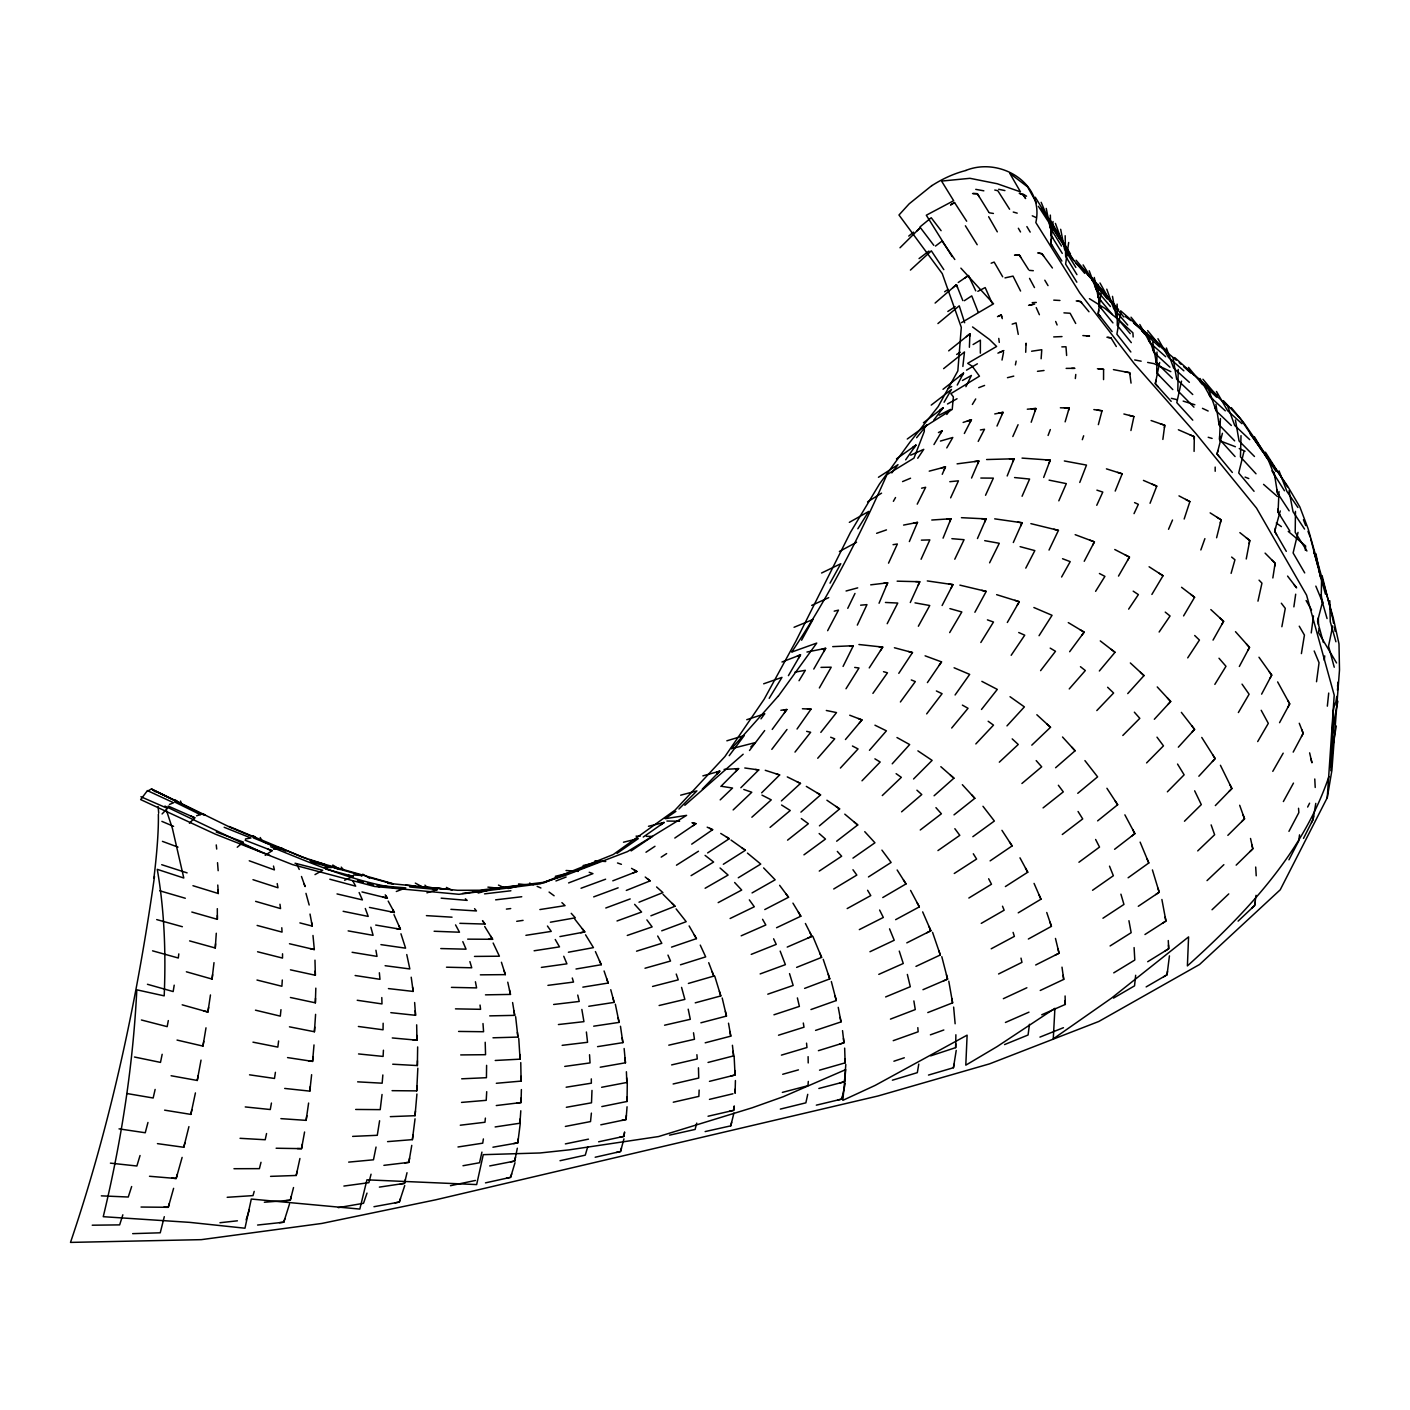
<?xml version="1.0" encoding="UTF-8"?>
<svg xmlns="http://www.w3.org/2000/svg" width="1410" height="1410" viewBox="0 0 1410 1410"><rect width="100%" height="100%" fill="white"/><g stroke="black" fill="none" stroke-linecap="round" stroke-linejoin="round"><path stroke-width="1.5" d="M1321.205 594.65L1322.157 601.453M980.355 353.187L980.391 340.145L973.094 344.551M1103.554 379.607L1103.589 369.367L1098.813 368.891M282.546 953.794L282.511 958.077L257.572 951.768M1156.993 352.059L1156.746 372.998L1172.82 389.618M1194.27 439.144L1194.305 436.695L1190.022 434.826M1295.455 511.354L1295.208 532.346L1306.929 551.028M486.609 1065.343L486.432 1077.698L461.687 1078.809M601.823 1106.568L627.027 1101.474L627.291 1082.862M1194.094 451.394L1194.305 436.695L1178.39 429.768M392.72 1064.215L417.36 1065.572L417.66 1046.943M383.15 1023.237L383.044 1029.793L358.387 1026.48M417.36 1065.572L417.448 1060.761M627.027 1101.474L627.097 1097.015M930.67 1055.861L955.663 1047.63L955.874 1034.764M1178.214 369.455L1177.826 390.781L1193.953 407.173M955.663 1047.63L955.733 1043.735M1321.628 577.448L1321.205 598.051L1327.057 618.567M1156.834 369.508L1156.746 372.998L1159.425 375.747M521.383 1089.578L521.048 1102.549L516.941 1103.043M735.421 1080.553L735.103 1093.261L735.227 1089.049M1241.012 435.655L1240.465 456.858L1256.01 473.795M521.171 1097.896L521.048 1102.549L496.285 1105.546M290.407 997.487L315.364 1002.827L315.822 988.146M315.364 1002.827L315.505 998.298M1278.183 508.746L1278.077 512.183L1280.033 515.32M969.851 336.038L969.921 333.8L948.683 350.861M591.988 1090.406L591.495 1102.814L566.344 1107.291M969.393 347.265L969.921 333.8L966.432 336.673M1026.004 344.692L1026.075 343.194L1025.705 352.271M1235.072 456.558L1219.544 439.391L1219.685 435.937M1219.544 439.391L1220.408 418.558M699.149 1090.053L698.866 1096.381L673.275 1102.215M1278.993 491.455L1278.077 512.183L1289.886 531.129M392.068 1090.67L416.708 1090.882L417.836 1068.216M416.708 1090.882L416.955 1086.105M383.432 1050.221L383.097 1056.425L358.545 1053.94M1330.846 770.812L1333.102 711.874L1334.565 703.326M486.714 1091.675L486.221 1100.329L461.528 1102.409M282.3 980.003L281.894 986.26L256.99 980.038M289.455 1026.832L314.412 1031.75L315.593 1014.354M154.501 876.491C137.017 1000.483 110.738 1123.717 70.5 1242.404L201.278 1239.654L321.868 1223.439L435.567 1199.84L877.989 1095.993L989.591 1063.845L1098.795 1021.474L1199.558 964.493L1280.227 889.798L1327.251 797.707L1334.212 695.148L1306.577 595.143L1256.521 508.093L1195.874 433.54L1134.204 363.551L1079.743 292.857L1035.839 222.551C1044.598 183.247 1000.183 156.704 965.956 170.381M189.592 940.893L215.272 947.996L216.294 933.244M215.272 947.996L215.554 943.801M314.412 1031.75L314.747 1027.062M495.139 1126.942L519.938 1123.224L520.801 1110.763M1332.203 742.065L1334.283 717.637M1041.126 358.757L1041.779 349.715L1031.591 351.231M519.938 1123.224L520.255 1118.747M1333.402 724.44L1337.861 701.175M1336.01 705.194L1336.627 696.875M845.806 1064.48L844.502 1081.752L840.237 1082.88M1331.252 766.987L1332.873 746.084L1336.292 725.991M1305.308 550.2L1305.642 545.987L1288.264 531.429M627.062 1106.78L626.04 1119.54L621.863 1120.421M844.801 1077.839L844.502 1081.752L818.858 1088.485M382.85 1074.966L382.163 1083.197L357.646 1081.84M626.392 1115.328L626.04 1119.54L600.801 1124.81M808.318 1081.417L807.948 1085.7L782.356 1092.397M1332.52 733.129L1333.208 724.969M314.007 1044.933L312.579 1061.395L287.552 1057.588M390.323 1116.649L415.033 1115.698L416.919 1094.001M313.002 1056.601L312.579 1061.395L308.42 1060.761M415.033 1115.698L415.457 1111.027M1336.292 702.585L1336.874 696.399M1337.456 690.213L1338.249 681.947L1337.508 686.229M485.392 1118.095L484.97 1122.254L460.277 1125.215M591.389 1113.107L590.526 1121.567L565.375 1126.431M1327.339 706.163L1328.714 693.068M280.978 1009.666L280.308 1016.134L255.474 1010.177M1135.667 975.279L1134.539 985.854L1113.53 998.104M1324.272 660.268L1324.73 655.897M1053.023 221.564L1050.679 243.243L1061.889 261.062M284.697 1088.432L309.812 1091.129L311.628 1074.684M1075.336 378.55L1075.777 374.461M962.871 366.441L964.475 351.954L943.625 368.644M309.812 1091.129L310.341 1086.352M186.367 971.79L212.082 979.086L214.003 962.642M212.082 979.086L212.593 974.645M1167.498 971.261L1167.075 974.751L1146.154 986.912M382.039 1094.477L380.207 1109.635L355.673 1109.458M1051.12 239.63L1050.679 243.243L1052.547 246.186M1169.436 955.857L1167.075 974.751L1163.602 976.778M178.806 953.9L178.294 958.007L152.562 950.833M520.237 1123.717L517.805 1142.858L513.681 1143.581M734.222 1106.039L733.676 1110.34L729.428 1111.327M1255.041 902.136L1254.618 905.555L1238.103 921.135M387.574 1141.624L412.39 1139.632L415.051 1118.8M278.616 1040.968L277.823 1047.101L252.972 1042.166M412.39 1139.632L412.971 1135.156M734.187 1106.427L733.676 1110.34L708.049 1116.244M1029.459 1024.294L1028.084 1034.993L1004.555 1044.581M518.351 1138.645L517.805 1142.858L492.936 1147.211M1164.431 427.618L1164.731 425.274L1160.218 423.687M1311.247 632.931L1313.468 615.923M1162.862 439.426L1164.731 425.274L1151.106 420.532M1316.517 681.717L1319.055 662.753L1314.19 650.979M1101.21 291.993L1098.214 313.831L1112.12 331.597M1299.544 834.843L1298.716 840.924L1288.934 859.818M1256.028 895.332L1254.618 905.555L1251.868 908.128M1068.692 242.467L1065.625 264.093L1076.852 282.194M280.89 1118.641L306.111 1120.368L308.614 1103.043M1293.869 606.864L1295.684 594.192M306.111 1120.368L306.798 1115.698M210.46 994.949L207.922 1012.045L182.19 1004.819M208.609 1007.427L207.922 1012.045L203.657 1010.847M1319.108 628.366L1318.473 632.561L1336.557 662.964M275.408 1072.323L274.492 1078.456L249.535 1074.825M1313.627 816.038L1313.115 819.369L1303.492 838.404M483.383 1138.928L482.731 1143.175L457.986 1146.982M1098.76 310.2L1098.214 313.831L1100.523 316.774M1272.842 577.959L1275.133 563.26L1265.087 553.125M1274.64 566.397L1275.133 563.26L1272.014 560.158M379.607 1120.738L377.281 1135.297L352.641 1136.389M928.485 1075.072L953.442 1067.722L956.227 1050.397M174.206 985.167L173.166 991.565L147.451 984.286M1301.395 653.605L1304.426 635.082L1299.245 626.199M624.595 1132.071L623.872 1136.372L619.677 1137.271M177.043 1040.069L202.952 1046.097L206.001 1027.819M953.442 1067.722L954.041 1064.162M1315.794 803.383L1313.115 819.369L1311.512 822.524M202.952 1046.097L203.745 1041.391M624.542 1132.459L623.872 1136.372L598.615 1141.8M918.774 1064.092L917.328 1072.64L892.389 1080.201M1120.633 312.333L1116.896 334.205L1130.855 351.989M1327.251 797.707L1331.868 770.583L1339.5 669.944L1338.989 643.876L1333.155 617.51L1308.11 528.697L1299.844 506.93L1287.577 486.08L1243.602 422.506L1231.318 407.649M411.773 1145.361L408.847 1162.351L404.705 1162.862M409.587 1158.139L408.847 1162.351L383.89 1165.347M271.443 1103.043L270.279 1109.529L245.252 1106.938M304.578 1132.001L301.546 1148.639L297.334 1148.568M171.103 1075.742L197.259 1080.465L201.031 1060.109M302.375 1144.144L301.546 1148.639L276.131 1148.234M197.259 1080.465L198.14 1075.742M1281.866 626.727L1285.285 608.38L1281.337 603.233M168.319 1020.576L167.173 1026.639L141.405 1019.994M1246.246 558.977L1249.754 540.488L1239.866 532.627M1249.172 543.555L1249.754 540.488L1246.176 537.686M1002.016 360.061L1003.515 352.482M376.047 1147.053L373.474 1159.795L348.675 1162.122M1015.394 364.908L1016.152 361.119M517.329 1148.216L514.685 1161.064L510.543 1161.875M1159.655 362.476L1155.301 383.696L1171.181 401.356M162.168 1054.292L160.493 1062.4L134.496 1057.024M1332.75 625.934L1328.537 646.115L1334.248 667.23M515.514 1157.169L514.685 1161.064L489.728 1165.929M845.242 1083.321L841.911 1099.042L837.663 1100.064M164.618 1110.163L190.844 1114.393L195.426 1092.909M190.844 1114.393L191.831 1109.758M1130.926 430.526L1133.922 416.584L1129.269 415.368M266.56 1133.534L265.203 1139.756L240.052 1138.311M270.561 1176.363L296.223 1175.464L299.925 1158.491M1156.059 380.154L1155.301 383.696L1157.945 386.622M296.223 1175.464L297.157 1171.252M807.736 1094.336L805.868 1102.832L780.312 1109.106M842.687 1095.482L841.911 1099.042L816.32 1105.158M1181.527 381.141L1176.804 402.625L1192.772 420.162M1257.967 601.154L1261.95 583.141L1259.06 580.162M481.938 1152.111L479.541 1162.739L462.991 1165.735M155.135 1089.437L153.161 1098.002L127.006 1093.543M407.014 1172.715L404.494 1183.36L400.317 1183.995M1318.332 617.88L1318.509 624.718M405.41 1179.5L404.494 1183.36L379.378 1187.114M1298.028 532.381L1293.111 552.967L1304.708 572.901M1243.867 451.923L1238.72 472.967L1254.054 491.297M705.141 1131.578L730.768 1125.85L733.923 1113.036M157.444 1143.633L183.776 1147.282L188.922 1126.625M164.3 1216.689L160.246 1232.798L132.681 1233.644M183.776 1147.282L184.886 1142.823M1216.601 537.756L1221.095 519.849L1210.15 512.87M730.768 1125.85L731.649 1122.342M1220.337 522.828L1221.095 519.849L1217.147 517.364M261.009 1162.298L259.405 1168.643L233.972 1168.714M293.527 1187.537L290.284 1200.245L285.966 1200.58M371.059 1174.195L368.874 1182.673L343.899 1186.057M696.734 1123.118L695.112 1129.428L669.538 1135.156M1322.686 601.295L1317.557 621.175L1323.408 642.502M291.271 1196.385L290.284 1200.245L264.34 1202.236M1222.417 433.311L1217.042 454.002L1232.34 472.473M1217.94 450.565L1217.042 454.002L1219.58 457.069M147.962 1122.466L145.248 1132.759L119.022 1128.864M1275.539 527.869L1274.658 531.235L1276.579 534.584M1098.355 424.639L1102.021 410.768L1093.86 409.587M623.96 1138.857L620.523 1151.512L616.311 1152.464M1280.262 510.931L1274.658 531.235L1286.308 551.363M621.475 1148.04L620.523 1151.512L595.179 1157.24M182.119 1157.398L176.179 1178.496L171.756 1178.126M173.606 1188.33L168.266 1207.295L163.754 1207.26M1231.106 573.376L1234.948 559.77L1231.635 557.073M169.359 1203.47L168.266 1207.295L141.035 1207.048M177.36 1174.301L176.179 1178.496L149.495 1176.275M254.205 1191.38L253.007 1195.61L227.186 1197.302M587.706 1146.823L585.273 1155.16L560.017 1160.712M1065.132 421.854L1069.203 408.019L1060.39 407.79M1068.533 410.328L1069.203 408.019L1064.462 407.895M140.048 1155.513L136.876 1165.999L110.421 1163.144M515.002 1162.721L510.614 1177.332L506.437 1178.249M511.671 1173.895L510.614 1177.332L485.481 1182.867M122.846 1214.803L119.656 1224.885L92.232 1225.202M289.526 1203.946L283.762 1222.223L279.427 1222.681M246.115 1219.861L249.341 1209.78M284.82 1218.857L283.762 1222.223L257.589 1225.043M131.659 1186.533L128.257 1197.019L101.326 1195.856M404.74 1185.546L399.33 1202.06L395.135 1202.836M1184.171 519.021L1189.881 501.625L1178.989 495.879M400.475 1198.659L399.33 1202.06L373.967 1206.713M1328.925 776.522C1303.034 853.068 1246.317 912.869 1187.396 965.92L1188.577 936.91L1111.38 998.227L1053.27 1038.853L1054.909 1008.344L997.117 1046.59L965.797 1065.167L967.119 1035.152L875.116 1085.418L842.827 1100.346L845.718 1069.608L783.29 1096.698L752.182 1107.784L658.558 1136.548L569.217 1149.855L539.995 1152.975L483.26 1154.667L476.65 1184.576L366.935 1179.835L359.832 1209.075L251.297 1199.046L244.97 1228.216L189.839 1222.382L103.247 1216.689C121.154 1142.259 133.051 1066.33 136.805 989.82L164.194 995.865C165.957 953.583 164.547 911.089 157.268 869.336L183.793 878.025L172.408 828.446L166.309 810.027M367.005 1193.107L363.516 1203.294L338.312 1207.647M1031.186 422.242L1035.945 408.495L1031.292 408.865M1082.316 439.691L1083.656 435.778M1035.152 410.768L1035.945 408.495L1027.308 409.2M1200.844 549.953L1204.898 538.638M1048.088 435.461L1050.327 429.556M1049.146 462.991L1050.221 460.118L1045.55 459.766M1043.682 477.444L1050.221 460.118L1022.038 458.109M1079.778 482.449L1086.493 465.088L1064.356 460.964M1150.049 503.282L1156.764 486.15L1143.439 480.405M1007.181 475.981L1014.072 458.779L1009.507 458.885M1012.926 461.634L1014.072 458.779L986.595 459.537M1115.204 491.068L1122.184 473.83L1106.427 468.86M943.061 538.162L950.957 518.739L946.709 519.003M949.653 521.964L950.957 518.739L931.781 520.026M879.047 603.251L887.683 582.823L883.806 583.264M886.238 586.207L887.683 582.823L870.71 584.833M909.344 541.563L917.522 522.387L913.539 523.128M1168.537 529.296L1172.521 520.026M971.561 478.043L978.875 461L974.521 461.546M977.659 463.82L978.875 461L957.09 463.855M942.233 474.306L945.458 466.886L941.404 467.909M996.993 426.067L1003.004 412.337L998.544 413.183M1022.074 496.267L1029.6 479.048L1014.565 477.549M1058.822 500.832L1066.33 483.63L1049.093 480.14M944.242 469.636L945.458 466.886L929.225 471.151M1001.999 414.611L1003.004 412.337L994.755 413.941M977.465 538.532L986.066 518.898L981.642 518.668M984.638 522.158L986.066 518.898L961.444 517.682M1012.821 436.536L1018.073 424.71M1013.314 542.515L1022.109 522.775L1017.562 522.105M1020.664 526.036L1022.109 522.775L994.702 518.845M921.082 559.259L929.842 539.889L921.382 540.153M910.296 602.511L919.778 581.731L915.672 581.607M1096.768 505.291L1102.796 492.072L1096.909 490.151M918.21 585.168L919.778 581.731L897.148 581.167M985.537 495.28L993.363 478.131L980.831 478.043M950.64 497.836L958.465 480.828L949.811 481.691M888.529 563.154L897.377 543.996L893.059 544.683M1134.028 513.628L1138.346 504.339L1134.574 502.612M857.315 625.106L866.974 604.626L860.629 605.19M954.782 559.206L964.07 539.695L951.873 538.673M1049.022 550.076L1058.434 530.389L1053.869 529.261M847.762 608.327L854.989 593.451M965.92 386.675L971.384 375.465L962.448 380.488M843.074 666.419L853.332 645.727L849.56 645.886M989.609 562.819L999.285 543.291L984.709 540.664M917.223 504.163L925.647 487.296L921.594 488.195M1307.652 807.049L1309.59 803.207M887.19 623.696L897.765 603.057L885.427 602.458M964.352 433.469L971.419 419.722L967.278 421.044M942.109 605.507L952.913 584.639L948.666 584.004M1025.775 568.124L1034.834 550.605L1020.117 546.657M970.239 421.995L971.419 419.722L963.136 422.436M978.205 441.4L984.497 429.274L980.408 429.944M951.115 588.093L952.913 584.639L927.304 580.92M1092.715 545.088L1094.407 541.863L1075.178 534.672M957.249 385.036L963.523 373.139L960.122 375.818M1084.219 561.286L1094.407 541.863L1089.948 540.189M827.652 630.675L838.474 610.142L834.209 611.147M962.484 375.113L963.523 373.139L943.008 389.319M1288.952 831.354L1298.857 812.583L1298.539 808.283M1261.615 694.143L1271.714 675.09L1258.971 657.236M1270.022 678.245L1271.714 675.09L1269.141 671.53M1293.181 752.112L1303.21 733.306L1299.262 723.26M1247.815 650.556L1249.507 647.401L1235.495 631.68M1239.337 666.472L1249.507 647.401L1246.475 644.017M1301.536 736.425L1303.21 733.306L1301.73 729.64M1279.557 722.678L1289.709 703.89L1277.636 681.911M974.892 612.275L986.207 591.407L981.836 590.367M1288.017 707.009L1289.709 703.89L1287.683 700.259M801.603 640.193L812.936 619.519L794.059 627.274M1283.364 801.55L1293.481 783.096M918.351 626.234L929.754 605.524L915.002 602.863M830.014 583.141L840.783 563.736L821.589 573.006M1061.607 577.007L1070.208 561.638L1062.541 558.73M1213.041 640.105L1223.598 621.316L1210.837 609.578M1221.853 624.436L1223.598 621.316L1220.143 618.162M893.376 501.325L895.526 497.536M819.351 687.957L831.213 667.194L821.008 667.371M1272.789 771.358L1283.188 753.169M823.669 651.773L825.643 648.336L822.189 649.005M813.782 669.063L825.643 648.336L806.943 652.037M1017.297 605.172L1019.289 601.717L1014.847 600.325M1007.322 622.48L1019.289 601.717L996.623 594.667M1127.63 560.246L1129.463 557.091L1114.764 549.512M944.083 402.238L951.468 389.477L931.217 405.111M946.78 447.904L952.79 437.488L940.435 441.066M1118.5 576.091L1129.463 557.091L1125.18 554.905M788.419 675.637L800.51 654.857L797.425 656.02M1257.702 741.572L1268.313 723.365L1261.192 710.288M798.501 658.294L800.51 654.857L781.986 661.995M1238.368 712.543L1249.101 694.231L1242.034 684.132M949.688 632.596L961.832 611.975L949.917 608.609M933.966 444.555L942.162 430.72L938.426 432.553M1183.589 615.906L1194.587 597.294L1181.562 587.3M1151.882 594.438L1163.021 575.738L1149.097 566.767M940.787 432.993L942.162 430.72M799.029 680.713L805.339 670.314L795.011 672.112M769.19 698.32L781.968 677.382L763.674 683.797M972.354 404.458L975.72 398.942M1214.838 684.396L1225.977 666.296L1218.998 658.241M980.831 642.502L993.486 622.022L987.423 619.871M1095.605 591.336L1104.911 576.373L1099.412 573.5M846 688.75L859.007 667.987L854.707 667.423M857.844 528.785L868.719 511.442L849.331 522.352M1039.047 635.698L1052.054 615.306L1033.882 607.516M880.492 650.556L882.73 647.102L878.783 646.661M869.23 667.917L882.73 647.102L858.937 644.511M898.787 673.346L912.481 652.566L908.481 651.49M1187.714 657.871L1199.434 640.052L1194.693 635.505M1128.652 609.138L1138.381 594.615L1133.199 591.16M1011.164 655.298L1024.735 635.187L1018.725 632.508M917.751 458.268L923.761 449.349L910.701 455.166M927.41 682.599L941.528 661.889L925.101 655.826M939.183 665.326L941.528 661.889M1159.126 632.015L1170.053 615.994L1165.242 612.116M905.661 459.836L915.936 445.137L912.658 447.375M797.038 729.023L811.05 709.107L802.413 708.754M872.913 693.385L887.472 672.817L883.506 671.689M955.081 694.989L969.675 674.385L954.094 667.776M914.209 447.552L915.936 445.137L896.46 458.885M760.995 718.853L764.625 713.865L746.754 719.699M946.797 414.452L950.499 409.394L939.13 415.192M900.391 701.986L915.319 681.576L911.301 679.955M784.418 712.826L786.833 709.53L780.876 710.27M772.204 729.411L786.833 709.53L783.537 709.953M778.179 696.346L816.725 643.083L791.697 652.072C829.133 596.254 859.712 536.064 886.925 474.694L913.962 458.127L924.29 431.442L924.343 427.001L952.226 409.411L953.371 396.862L950.869 393.637L979.457 376.17L972.283 366.265L967.683 363.339L996.606 346.472L989.485 339.475L972.547 326.944M1069.644 651.72L1084.149 632.138L1068.286 622.603M1081.734 635.399L1084.149 632.138L1080.042 629.688M891.825 472.914L898.011 464.648L878.448 477.285M729.199 755.672L744.268 735.562L726.855 740.814M933.772 420.127L943.255 407.649L939.941 410.134M749.503 750.49L764.678 730.556M771.816 749.362L786.991 729.481M926.67 713.883L942.074 693.685L936.381 690.971M1040.598 670.649L1055.491 651.297L1050.203 648.124M941.668 409.711L943.255 407.649L923.427 422.771M981.501 709.459L997.293 689.402L981.871 681.365M794.993 752.094L810.662 732.266L806.643 731.367M820.814 732.389L836.518 712.579L826.313 710.481M916.623 437.699L927.093 424.762L907.264 439.039M951.697 728.018L968.035 708.296L962.378 705.123M1099.342 670.984L1115.01 652.301L1100.276 640.915M845.454 739.527L861.968 719.928L849.736 715.222M859.219 723.189L861.968 719.928L858.249 718.501M869.459 750.296L886.414 730.838L874.958 725.198M817.729 758.263L834.72 738.822L830.666 737.236M1069.238 688.926L1085.33 670.543L1080.448 666.701M892.213 763.815L909.661 744.568L896.971 737.536M1127.736 693.597L1144.021 675.584L1130.344 662.964M1178.337 747.177L1194.57 729.375L1181.368 712.367M1191.873 732.336L1194.57 729.375L1191.714 725.709M1006.969 725.886L1024.383 706.886L1010.036 696.716M840.395 768.045L858.055 748.939L852.433 746.013M1167.973 704.454L1170.688 701.493L1157.24 686.934M1154.332 719.259L1170.688 701.493L1167.462 698.02M1212.424 761.506L1215.138 758.58L1201.761 737.448M1198.852 776.223L1215.138 758.58L1212.706 754.791M975.826 743.934L993.504 725.128L988.163 721.268M1096.821 710.57L1113.6 693.015L1107.626 687.269M862.003 780.805L880.192 762.017L874.905 758.844M162.079 813.958L167.473 808.388L140.912 796.756M716.897 774.143L719.787 771.164L702.885 775.87M193.875 818.681L194.774 817.765L168.231 806.079M702.286 789.124L719.787 771.164L717.003 771.957M1229.132 791.38L1231.882 788.56L1220.426 765.277M1215.332 805.586L1231.882 788.56L1229.961 784.7M189.416 823.246L194.774 817.765L190.368 815.826M1167.374 791.821L1184.136 774.83L1177.544 764.061M678.95 809.023L696.91 790.887L680.66 795.187M1122.818 735.474L1139.809 718.342L1134.363 712.191M1146.594 762.916L1163.461 745.855L1156.993 737.166M735.65 771.587L738.593 768.626L724.105 769.402M720.827 786.463L738.593 768.626L735.509 768.803M913.557 778.99L932.116 760.395L917.892 750.86M916.958 230.923L920.325 227.574L933.825 245.34M740.867 787.732L758.739 769.93L744.797 767.992M900.003 247.772L920.325 227.574M761.664 792.808L779.642 774.954L765.26 770.301M1241.752 821.554L1244.519 818.822L1239.672 805.269M1227.846 835.354L1244.519 818.822L1243.109 814.962M1184.47 821.237L1201.302 804.616L1194.658 790.816M1236.165 865.141L1252.82 848.82L1250.529 838.474M1250.053 851.534L1252.82 848.82L1251.957 845.048M720.193 799.875L732.53 788.049L721.761 786.339M1197.724 850.9L1214.627 834.738L1211.137 824.903M743.158 754.227L684.819 805.286M750.79 746.947L755.372 742.594L731.667 748.622M882.29 795.557L901.342 777.351L896.125 773.667M1031.803 745.15L1050.52 727.278L1046.995 724.053M733.147 809.939L751.794 792.244L743.793 789.477M1207.031 880.615L1223.862 864.683M1212.036 909.75L1228.762 893.905M999.32 762.175L1018.249 744.48L1012.204 738.893M910.419 270.086L931.34 250.839L943.819 269.627M781.404 800.915L800.492 783.431L787.291 776.91M751.865 817.218L771.27 799.875L761.999 795.134M934.09 795.769L953.918 778.179L950.393 775.077M952.913 287.728L956.403 284.661L957.478 287.305M800.915 812.142L820.567 794.923L806.326 786.392M1055.596 767.745L1075.09 750.772L1062.523 737.007M935.112 303.062L956.403 284.661L962.836 300.612M901.589 811.825L921.77 794.553L916.923 790.199M1021.915 783.502L1041.69 766.811L1036.191 760.607M237.25 847.234L243.366 842.087L216.241 832.023M770.054 827.388L790.252 810.503L781.581 805.022M819.422 825.837L839.62 808.917L826.912 800.228M937.932 323.56L959.241 305.829L964.652 322.731M1077.751 793.319L1097.597 776.857L1084.924 760.607M908.763 236.069L913.574 232.139M919.99 226.904L931.217 217.739L941.105 230.676M1097.632 820.867L1117.672 804.74L1106.92 788.278M954.006 814.874L974.839 798.324L971.613 794.799M1043.083 807.895L1063.299 791.874L1058.364 785.264M787.573 840.149L808.353 823.722L801.303 818.558M836.659 841.206L857.721 824.956L854.231 822.048M1131.507 836.236L1134.874 833.645L1124.88 814.839M1114.587 849.296L1134.874 833.645L1132.706 829.591M920.254 829.996L941.386 813.782L935.94 807.648M1062.294 834.491L1082.704 818.91L1078.051 811.49M919.056 258.594L928.908 251.086M935.5 246.063L942.074 241.057L954.817 259.511M1078.932 862.25L1099.518 847.075L1095.623 839.461M803.947 854.848L825.485 839.056L819.157 833.522M972.847 836.694L994.367 821.025L982.981 806.291M931.869 185.538L909.168 203.833L898.981 215.007L942.268 273.628L961.303 327.349L957.831 370.936L938.161 406.609L909.908 442.246L879.487 483.983L850.424 532.451L795.734 641.462L764.202 699.166L724.899 756.588L675.055 810.098L613.35 854.478L540.33 883.823L458.955 894.31L374.531 886.467L292.487 864.594L215.06 834.033L140.647 799.576L146.71 791.592L151.54 788.93L231.663 828.04M1128.123 877.778L1148.797 862.973L1140.126 842.122M660.638 824.903L664.092 822.471L648.477 826.295M643.242 837.047L664.092 822.471L661.519 823.123M852.962 858.126L874.94 842.775L864.753 831.671M270.896 851.481L272.024 850.688L245.146 840.237M937.95 850.582L959.787 835.337L954.852 828.692M1092.556 890.274L1113.354 875.733L1109.511 866.163M616.998 853.385L638.272 838.633L623.484 842.211M691.711 844.149L712.649 829.679L707.186 827.176M964.493 278.263L968.423 275.549L969.639 278.087M265.221 855.376L272.024 850.688L267.565 848.961M944.647 291.764L948.049 289.438M958.236 282.493L968.423 275.549L975.738 290.83M675.884 811.385L665.185 818.699L686.6 815.368L627.432 851.622L564.352 875.769L543.485 882.343L479.4 890.239L457.563 890.292L387.856 883.312M692.433 826.084L695.941 823.687L691.975 822.735M674.808 838.051L695.941 823.687L692.997 822.982M990.12 860.875L1012.116 845.912L1009.507 841.893M631.134 850.917L652.513 836.43L646.344 836.324M1155.724 894.574L1159.196 892.248L1152.411 869.917M1138.293 906.278L1159.196 892.248L1157.962 888.212M819.263 871.08L841.647 856.222L837.328 851.428M645.991 852.239L654.98 846.282M707.626 852.927L729.252 838.703L720.739 833.433M1102.955 918.227L1123.946 904.427L1120.915 894.169M947.82 311.469L955.187 306.675M964.387 300.683L971.737 295.888L978.064 311.91M661.202 857.121L666.648 853.596M954.27 873.477L976.601 859.042L973.305 853.773M1005.383 886.555L1027.749 872.226L1025.493 868.049M1162.439 923.286L1165.929 921.047L1161.893 899.492M1144.955 934.513L1165.929 921.047L1165.171 917.099M868.454 876.949L891.12 862.462L881.92 850.124M676.465 865.194L698.479 851.217M723.33 864.277L745.397 850.3L731.032 840.078M1110.093 945.951L1131.155 932.697L1128.934 920.712M867.591 501.872L881.567 493.147M1147.687 961.726L1168.696 948.754L1168.273 940.54M1165.206 950.904L1168.696 948.754L1168.485 945M738.276 877.778L760.748 864.083L747.441 853.103M968.846 898.029L991.477 884.229L988.657 878.765M1113.741 972.865L1134.803 960.034L1134.098 947.59M950.552 204.944L954.535 202.547L966.678 221.211M950.833 204.767L954.535 202.547M691.094 875.645L713.619 862.039L705.088 855.394M956.65 354.456L960.298 352.253M833.733 888.987L856.822 875.081L852.962 869.741M1018.231 912.834L1040.95 899.21L1039.099 894.945M961.497 322.643L993.539 303.802L960.88 268.147M966.537 370.143L977.377 363.798M882.766 897.553L906.013 883.929L903.44 879.875M705.123 888.265L728.089 875.064L720.069 868.014M981.254 923.374L1004.149 910.208L1002.51 906.207M752.059 892.918L775.148 879.805L763.621 867.925M948.154 388.525L951.715 386.516M314.994 874.605L322.696 870.287L295.043 863.237M847.181 908.569L870.781 895.579L867.591 890.274M947.502 403.983L957.038 398.748M1028.348 939.025L1051.419 926.352L1049.992 922.087M895.632 919.672L919.338 906.877L917.082 902.629M839.391 551.486L856.557 542.233M718.166 902.629L741.695 890.045L734.645 882.501M991.212 948.789L1014.372 936.381L1013.103 932.398M764.766 909.556L788.542 897.271L785.793 893.587M977.835 291.341L985.185 287.587L992.094 303.132M859.324 929.613L883.33 917.452L879.611 910.049M906.806 942.867L930.847 930.741L928.943 926.352M926.846 932.75L930.847 930.741L922.669 911.882M1035.698 964.986L1059.051 953.213L1058.029 949.018M1055.173 955.169L1059.051 953.213L1055.473 938.443M998.58 973.975L1021.95 962.36L1020.999 958.13M730.116 918.509L754.297 906.771L749.327 899.88M776.558 927.727L800.827 916.218L798.395 912.182M869.952 951.732L894.222 940.259L889.551 928.855M998.368 316.281L1001.241 314.923L1001.77 316.792M1040.245 990.472L1063.722 979.404L1063.158 975.35M915.971 966.379L940.311 954.975L938.796 950.534M1003.356 998.685L1026.868 987.758M997.505 316.668L1001.241 314.923L1002.281 318.642M351.742 877.055L353.17 876.403L325.816 869.089M811.702 605.401L828.71 597.646M344.586 880.245L353.17 876.403L348.623 875.205M878.783 974.38L903.264 963.488L899.263 951.098M741.184 935.817L765.824 924.978L762.581 919.302M1005.436 1022.462L1028.983 1012.151M1041.726 1014.777L1065.29 1004.431L1065.202 1000.571M787.221 947.079L811.896 936.363L809.745 932.098M807.807 938.143L811.896 936.363L805.41 923.497M997.91 353.152L1003.885 350.579L999.584 352.43M943.502 980.884L947.573 979.122L946.462 974.715M922.968 989.697L947.573 979.122L941.792 956.65M902.559 481.586L910.56 478.219M169.447 804.458L173.606 802.731L147.274 790.552M885.639 996.94L910.296 986.718L907.353 974.433M626.304 890.433L650.133 880.88L645.234 877.038M639.012 902.206L662.912 892.601L656.602 886.961M751.23 954.376L776.24 944.383L773.614 938.796M796.615 967.383L821.607 957.39L819.756 952.948M1039.928 1037.108L1063.44 1027.696M593.099 863.907L597.1 862.303L583.105 865.546M543.855 882.871L568.406 873.142L555.328 876.315M572.953 871.856L597.1 862.303L594.791 862.867M650.909 915.795L675.002 906.26L672.024 903.299M927.78 1012.574L952.596 1002.862L951.838 998.562M632.861 873.037L636.862 871.486L631.557 868.366M612.786 880.827L636.862 871.486L634.218 869.952M555.928 880.968L566.133 877.038M890.45 1019.113L915.266 1009.578L913.874 1000.941M978.716 387.68L984.585 385.441M568.6 882.924L592.94 873.636L589.204 872.279M396.316 891.49L405.798 887.895L378.021 885.533M804.616 988.392L829.767 978.892L828.269 974.363M991.142 263.212L994.138 262.084L1002.669 276.765M605.789 908.005L630.199 898.928M661.731 930.812L686.194 921.682L676.095 908.904M593.698 896.883L618.144 887.824M581.043 888.247L605.613 879.205M760.149 973.922L785.388 964.652L780.171 951.115M617.016 920.977L641.585 912.041L634.623 904.356M930.389 1034.834L943.819 1029.987M810.962 1009.542L836.271 1000.536L835.09 995.971M893.235 1040.668L918.139 1031.785L917.822 1027.643M876.615 533.315L886.467 529.896M767.78 994.191L793.16 985.449L789.529 973.623M627.274 935.447L652.143 926.899L646.89 919.902M671.53 947.132L696.434 938.637L694.178 934.724M815.562 1030.393L840.995 1021.915L840.166 1017.438M773.949 1014.795L799.382 1006.405L797.39 997.91M893.905 1061.219L904.304 1057.782M761.664 714.835L764.625 713.865M200.343 814.61L174.84 802.078M435.584 890.133L437.294 889.569L409.781 886.996M1012.151 324.141L1016.081 322.872L1018.249 334.382M196.572 815.791L201.101 814.363L196.748 812.319M426.93 892.83L437.294 889.569L432.729 889.146M778.514 1035.222L804 1027.203L803.312 1023.026M680.466 964.792L705.67 956.879L700.259 945.105M636.545 951.186L661.819 943.308L657.695 936.029M839.726 1044.105L843.955 1042.783L843.462 1038.43M818.399 1050.679L843.955 1042.783L842.528 1030.639M781.422 1055.121L806.961 1047.524L806.538 1043.153M688.397 983.44L713.812 976.09L712.12 971.649M819.527 1070.172L845.136 1062.858L845.013 1058.681M478.184 893.041L489.446 889.869L462.55 893.411M645.004 968.247L670.525 961.038L667.97 955.099M782.709 1074.279L798.448 1069.873M695.236 1002.845L720.792 995.936L719.4 991.336M846.071 591.001L857.703 587.864M700.893 1022.796L726.467 1016.081L725.375 1011.411M518.281 885.991L520.308 885.462L493.747 888.846M705.194 1042.818L730.768 1036.156L729.957 1031.503M652.566 986.454L678.245 979.844L676.236 974.046M708.032 1062.453L733.623 1055.879L733.112 1051.314M508.129 888.511L520.308 885.462L515.901 886.026M730.821 1076.059L735.068 1074.984L734.857 1070.578M709.459 1081.364L735.068 1074.984L734.134 1056.548M1007.463 377.686L1013.755 376.118M709.459 1099.377L732.953 1093.772M659.122 1005.506L684.872 999.39L681.576 987.405M671.636 1064.903L697.263 1058.945L696.892 1054.698M673.134 1083.99L698.726 1078.051L698.461 1067.811M668.781 1045.18L694.46 1039.276L693.509 1032.772M664.568 1025.211L690.301 1019.307L688.203 1009.19M1004.995 277.893L1013.032 276.113L1020.576 291.042M450.46 1185.704L475.434 1180.452M565.375 1143.898L588.463 1139.157M1029.935 305.036L1033.072 304.419M1028.56 305.318L1034.64 304.102M903.581 525.084L917.522 522.387M601.629 1087.286L626.851 1082.475L626.657 1077.839M559.911 936.575L584.798 931.939L582.295 928.732M580.673 932.697L584.798 931.939L574.734 919.073M568.406 952.226L593.451 947.626L585.555 934.812M245.463 838.968L250.945 837.998L224.155 827.282M550.393 922.211L575.315 917.822L571.226 913.328M600.219 1067.211L625.458 1062.787L625.035 1058.046M576.003 969.005L601.242 964.722L599.444 960.668M582.841 987.141L608.168 983.052L606.705 978.699M566.133 1087.216L591.354 1083.18L591.301 1078.879M597.558 1046.643L622.867 1042.642L622.18 1037.883M539.889 909.556L565.04 905.625L561.903 902.629M525.912 935.323L551.257 931.393L547.45 926.035M534.108 950.781L559.506 946.868L555.24 939.501M588.763 1006.282L614.143 1002.387L612.927 997.822M593.698 1026.18L619.078 1022.391L618.126 1017.685M516.712 921.312L523.075 920.378M541.37 967.401L566.926 963.823L563.753 956.28M564.74 1066.418L590.05 1062.911L589.539 1054.733M547.926 985.361L573.517 982.065L572.284 978.011M1037.478 371.324L1044.034 370.495M506.401 909.097L510.72 908.551M473.302 891.613L489.746 889.639M495.915 888.882L500.021 888.388L487.913 887.119M562.149 1045.339L587.565 1042.29L586.384 1031.997M495.633 899.844L521.753 896.742M553.636 1004.484L579.228 1001.453L577.748 995.072M484.529 893.87L510.896 890.767M558.413 1024.541L583.934 1021.651L581.854 1009.454M219.96 1222.734L237.409 1220.813M496.32 1083.285L521.101 1081.1L521.03 1076.323M278.827 848.82L279.885 848.732L253.342 837.875M273.452 849.155L279.885 848.732L275.479 846.952M1032.173 302.674L1036.315 302.427M495.227 1060.479L520.061 1059.157L519.761 1054.345M832.728 646.626L853.332 645.727M1053.711 336.919L1061.994 336.585M1014.513 255.175L1019.289 254.999L1028.454 269.451M1015.165 255.139L1019.289 254.999L1020.822 257.395M492.989 1037.795L517.911 1037.09L517.399 1032.349M1061.836 346.878L1065.978 346.772L1066.63 355.479M489.711 1015.87L514.685 1015.359L513.945 1010.741M485.481 994.843L510.473 994.42L509.503 990.014M474.483 956.421L499.404 956.209L493.147 943.026M480.352 974.839L505.344 974.627L504.057 970.521M460.7 1054.927L485.551 1054.698L485.199 1042.272M1066.154 368.38L1074.402 368.327M1071.67 368.345L1074.861 368.327M488.477 939.271L492.619 939.289L484.705 926.493M467.679 939.148L492.619 939.289L490.557 935.958M676.818 821.184L679.62 821.219L666.912 821.043M323.877 867.485L331.456 867.555L310.376 861.774M458.585 1031.433L483.577 1031.732L482.996 1023.554M636.069 836.148L640.175 836.218M455.465 1008.855L480.581 1009.313L480.035 1005.048M451.429 987.37L476.598 987.899L475.417 981.765M446.494 967.207L471.751 967.789L469.9 961.585M440.784 948.56L466.058 949.177L462.815 941.633M459.854 923.321L484.97 924.079L482.502 920.642M434.121 931.252L459.501 932.221L455.553 924.907M807.472 708.966L811.05 709.107M973.217 193.54L977.341 193.716L979.263 196.818M972.547 193.522L977.341 193.716L988.939 212.416M1053.764 300.136L1059.932 300.471M360.784 875.469L362.211 875.557L335.087 867.961M426.419 915.636L452.046 917.187M1063.933 312.861L1070.12 313.249L1075.707 323.472M450.9 909.327L476.457 910.948L474.571 908.674M1082.862 335.58L1089.066 336.003M1086.334 335.809L1089.525 336.038M353.593 874.958L362.211 875.557L357.717 874.306M595.02 860.77L605.736 861.51M566.045 870.499L578.364 871.38M441.171 898.17L467.168 900.391L465.371 898.787M1029.23 270.35L1033.318 270.702M392.28 1037.954L416.955 1040.192L416.884 1035.451M412.866 1039.822L416.955 1040.192L416.673 1024.823M405.622 885.145L415.439 886.062M1097.421 368.75L1103.589 369.367M442.775 888.829L447.305 889.287L436.501 888.088M420.092 886.502L447.305 889.287L445.507 889.111M518.563 883.929L527.146 884.846M390.817 1012.662L415.545 1015.306L415.227 1010.706M388.437 988.586L413.165 991.424L412.566 987.035M385.124 965.709L409.834 968.952L406.767 954.552M401.638 888.846C356.043 882.854 313.09 863.819 270.685 846.74M755.443 769.49L758.739 769.93M1097.28 410.081L1102.021 410.768M380.929 944.63L405.587 948.172L400.951 933.772M357.224 1000.272L381.987 1003.92L381.793 997.557M1077.452 301.106L1080.571 301.581L1088.996 311.769M355.144 975.509L379.977 979.315L379.361 972.759M1076.235 300.912L1080.571 301.581L1081.964 303.273M989.379 212.822L993.415 213.456M1106.92 337.237L1110.974 337.871L1116.315 346.525M1107.837 337.378L1110.974 337.871M352.112 952.296L377.016 956.385L375.924 950.252M396.333 928.573L400.44 929.278L393.972 914.614M375.712 925.066L400.44 929.278L398.959 925.929M348.147 930.882L373.104 935.341L370.848 927.198M975.755 189.363L983.845 190.826M1038.817 253.148L1041.902 253.712L1052.424 267.988M1037.619 252.919L1041.902 253.712L1043.647 256.074M1134.697 359.938L1141.166 361.189M1147.617 362.423L1154.085 363.657L1170.829 371.623M1113.424 369.614L1129.674 372.716L1129.904 374.443M1124.968 371.799L1129.674 372.716L1131.049 383.115M390.235 911.635L394.359 912.481L388.191 901.096M369.473 907.423L394.359 912.481L392.826 909.661M343.141 911.301L368.221 916.43L365.296 908.498M998.65 189.275L1004.907 190.579M994.773 190.05L997.786 190.685L1009.595 209.226M290.442 969.833L315.346 975.262L315.241 970.961M289.473 943.748L314.324 949.564L312.985 935.482M310.2 948.595L314.324 949.564M1171.358 398.325L1177.28 399.717M1183.184 401.11L1194.852 404.758M337.025 893.922L362.405 899.897L359.127 892.53M959.893 585.132L986.207 591.407M1030.869 523.639L1058.434 530.389M383.168 897.13L387.38 898.17L385.23 894.839M361.982 891.931L387.38 898.17L385.952 895.967M1123.893 413.994L1133.922 416.584M299.872 922.898L312.262 926.088L311.575 922.422M894.416 647.754L912.481 652.566M257.131 925.436L282.053 932.098L281.788 927.745M329.817 879.223L355.673 886.167L352.676 880.704M369.596 877.619L391.945 883.7M376.664 886.044L379.554 886.855M156.704 919.584L182.366 926.722M357.453 880.668L363.48 882.36M367.499 883.471L373.527 885.163M1013.261 212.046L1017.209 213.157M309.372 859.906L393.372 883.806M191.831 912.041L217.351 919.338L217.351 915.442M313.055 861.704L340.004 869.476L332.76 865.035M255.615 901.36L280.555 908.586L279.955 904.251M159.788 890.803L185.309 898.258M1208.211 437.276L1212.107 438.439M1219.914 440.784L1235.407 446.741M192.959 885.709L218.303 893.517L218.092 890.01M1117.601 472.385L1122.184 473.83M776.24 773.861L779.642 774.954M161.709 864.7L187.107 872.878M252.989 879.681L277.999 887.771L277.206 883.577M324.776 864.348L301.846 856.892L278.457 847.287M617.492 862.973L621.422 864.312M249.253 860.787L274.421 869.899L273.487 866.057M162.432 841.365L178.012 847.146M1019.236 193.293L1023.255 194.862L1025.229 197.929M1245.065 477.091L1248.766 478.554M1019.941 193.522L1023.255 194.862L1025.634 198.563M246.204 845.7L269.821 855.412M229.231 826.489L307.38 859.078M263.247 841.664L285.278 850.864M231.557 827.882L255.915 838.104M161.886 821.378L173.589 826.348M1152.34 484.247L1156.764 486.15M529.578 883.083L533.35 884.722M537.139 886.361L540.911 888M1032.279 215.818L1035.997 217.493M709.635 828.304L712.649 829.679M498.47 885.092L503.793 887.524M261.643 852.345L164.917 806.079M1202.466 408.336L1208.159 411.015M1239.267 448.539L1245.048 451.271M155.1 791.098L179.422 802.836M152.615 789.741L178.647 802.396L175.457 800.034M180.568 803.612L204.679 815.35M797.055 781.739L800.492 783.431M446.406 887.419L451.87 890.221M1185.651 499.422L1189.881 501.625M415.315 883.101L423.529 887.542M362.74 874.2L369.42 878.148M1022.955 194.034L1026.568 196.184M817.024 792.808L820.567 794.923M726.15 836.782L729.252 838.703M1089.419 298.673L1104.788 308.296L1119.046 320.193L1132.9 332.813L1133.164 336.99M1158.967 573.147L1163.021 575.738M281.401 847.851L285.807 850.741M1125.286 316.492L1130.785 320.563M836.007 806.449L839.62 808.917M253.148 835.707L256.338 837.875M1276.279 523.022L1281.408 526.617M742.118 847.974L745.397 850.3M549.089 892.072L554.112 895.773M203.005 813.605L205.366 815.368M1190.78 594.403L1194.587 597.294M1111.203 649.358L1115.01 652.301M647.419 878.765L650.133 880.88M151.54 788.93L155.171 791.768M844.784 814.152L857.721 824.956M1139.756 327.913L1134.609 323.401M1166.475 350.508L1135.491 323.542M1151.653 338.03L1120.668 310.817M1176.24 360.167L1161.646 347.759L1147.634 330.575M1133.569 322.961L1140.249 328.689M1142.347 331.244L1159.619 346.966M1183.871 370.812L1168.59 357.541L1157.962 338.717M1186.762 368.486L1217.183 395.241M1142.206 331.103L1148.463 336.567M1263.554 484.37L1277.442 496.532M940.84 766.688L953.918 778.179M1076.077 263.494L1084.008 270.473L1097.315 285.684M1189.159 370.442L1205.145 384.525M1194.217 374.901L1174.706 357.576M1231.106 408.829L1217.57 396.844L1202.924 379.237M1139.791 324.459L1150.137 342.93L1165.7 356.712M1081.399 268.147L1084.008 270.473M1200.245 381.775L1216.618 397.179M1183.607 366.582L1190.992 373.209M1179.183 362.599L1181.139 364.362M1095.834 285.278L1111.926 302.991M1241.946 423.67L1227.564 410.662L1216.495 391.486M1189.37 382.321L1173.596 368.08L1166.422 347.988M1036.843 714.747L1050.52 727.278M1225.308 410.839L1210.626 397.32L1208.846 394.201M1140.478 672.341L1144.021 675.584M1213.058 399.559L1210.626 397.32L1199.998 378.462M1156.658 354.932L1154.014 352.482L1146.982 332.795M1169.93 367.182L1154.014 352.482L1152.869 349.204M1249.736 439.638L1234.719 425.45L1227.299 405.163M1192.754 394.518L1176.68 379.219L1173.12 358.334M1214.979 407.508L1216.143 410.821L1231.335 425.485M1172.327 378.197L1156.253 362.546L1152.728 342.137M1158.932 365.155L1156.253 362.546L1155.689 359.145M424.956 885.163L427.741 887.895M663.07 894.345L675.002 906.26M1254.477 456.488L1239.055 440.942L1235.424 420.004M1218.628 421.502L1219.157 424.921L1234.649 440.854M1223.334 400.651L1228.956 406.591M1231.776 409.552L1240.218 418.453L1262.655 451.852M962.343 784.7L974.839 798.324M1071.847 747.212L1075.09 750.772M1118.588 309.583L1092.045 277.876M1123.876 316.968L1110.181 301.352L1099.976 282.969M1076.094 260.215L1102.92 291.94M1095.746 285.56L1083.109 264.904M1107.308 298.938L1091.745 279.903M1127.736 325.04L1113.812 308.896L1106.78 289.173M1089.207 270.773L1096.434 290.019L1110.428 306.499M1130.238 333.659L1116.191 316.95L1112.49 296.364M1084.713 273.381L1072.287 258.488L1038.394 206.318M1100.628 300.418L1098.302 297.616L1094.283 277.453M1112.331 314.518L1098.302 297.616L1097.667 294.249M1250.141 433.875L1264.277 453.421M1188.507 367.393L1202.589 384.63M1131.331 342.648L1117.284 325.428L1117.125 304.119M1050.926 225.336L1054.786 230.077M1101.263 308.438L1098.936 305.565L1098.249 284.45M1087.145 273.663L1089.313 276.36M1112.948 322.908L1098.936 305.565L1098.866 302.057M1131.032 317.197L1144.603 334.029M341.255 867.132L343.546 870.023M1293.992 584.515L1296.601 587.847L1287.577 576.091M952.12 256.55L926.317 215.219L953.654 200.713L941.563 181.079L969.957 178.312L997.222 183.741L1020.47 191.848L1009.771 173.324L1027.573 186.86L1036.438 202.776M779.624 885.321L788.542 897.271M482.925 921.241L484.97 924.079M1276.12 471.486L1263.536 452.804M1287.4 486.855L1265.405 452.187M1267.167 458.55L1254.371 436.712M1297.94 507.494L1286.889 491.385L1279.046 470.887M1284.475 490.786L1271.943 470.87M1275.045 476.95L1265.951 454.02M1304.55 529.067L1293.023 511.689L1289.022 490.768M1289.163 510.843L1277.478 493.042L1276.896 489.64M1279.399 496.003L1277.478 493.042L1274.146 472.403M1115.098 800.809L1117.672 804.74M1001.946 830.331L1012.116 845.912M897.148 869.988L906.013 883.929M1070.472 254.012L1049.181 218.356M1043.188 211.042L1041.285 207.993L1052.794 226.34M1055.931 231.892L1066.171 248.213M1035.275 197.241L1056.813 232.421M1073.715 260.498L1062.294 242.185L1055.42 223.415M965.392 225.794L977.201 244.723M1052.9 238.29L1051.032 235.276L1050.327 215.096M1062.276 253.395L1051.032 235.276L1050.943 231.927M1050.168 223.661L1041.144 202.3M1059.738 239.136L1047.119 217.528M1075.865 267.424L1064.497 249.076L1060.672 229.284M1052.072 230.764L1050.203 227.715L1046.238 208.433M1076.94 274.65L1065.643 256.391L1065.167 235.734M1061.536 246.08L1050.203 227.715L1049.569 224.49M792.949 903.14L800.827 916.218M1026.885 226.587L1030.181 232.104M1044.81 280.22L1048.018 285.613M1018.355 228.261L1020.523 231.963M1043.664 211.183L1045.303 213.985M1306.101 600.501L1311.564 610.001M689.12 925.929L696.434 938.637M988.639 216.717L997.311 231.839M1148.427 339.863L1150.137 342.93M260.215 837.522L262.242 841.206M1029.547 278.387L1034.482 287.57M1019.976 857.826L1027.749 872.226M910.578 890.415L919.338 906.877M296.805 864.154L299.237 869.441M1036.227 307.627L1039.399 314.712M595.408 951.574L601.242 964.722M1034.059 883.4L1040.95 899.21M1147.088 858.884L1148.797 862.973M1315.83 586.119L1322.915 603.145M812.83 936.346L821.607 957.39M1055.667 321.462L1057.112 324.97M1303.439 519.797L1305.713 525.577M1307.986 531.359L1310.278 537.157M708.719 962.695L713.812 976.09M1095.27 286.812L1096.434 290.019M304.137 883.911L305.106 886.59L301.493 876.491M1209.128 390.852L1216.143 410.821M932.556 932.345L940.311 954.975M1046.749 912.499L1051.419 926.352M604.079 970.961L608.168 983.052M823.228 959.346L829.767 978.892M180.533 801.039L181.59 804.229M501.431 962.255L505.344 974.627M714.747 976.143L720.792 995.936M1325.435 594.156L1319.073 571.068M1320.712 577.783L1315.9 553.707M1318.368 567.666L1313.715 551.046L1314.561 554.148M1332.15 615.853L1322.086 575.615M1335.922 641.761L1330.247 621.598L1329.806 600.695M305.97 893.358L309.178 905.009M610.759 989.697L614.143 1002.387M1310.806 539.219L1320.994 578.452M831.336 981.519L836.271 1000.536M1311.053 759.162L1311.935 762.792L1309.626 752.852M722.184 997.98L726.467 1016.081M507.759 982.188L510.473 994.42M615.342 1004.184L619.078 1022.391M1331.622 613.244L1333.596 623.326M1334.389 627.379L1335.182 631.416M838.245 1007.339L840.995 1021.915M310.024 914.068L312.262 926.088M948.789 981.219L952.596 1002.862M728.512 1023.202L730.768 1036.156M512.605 1002.545L514.685 1015.359M1215.913 404.335L1219.157 424.921M620.471 1026.268L622.867 1042.642M1061.994 967.154L1063.722 979.404M411.209 977.201L413.165 991.424M998.773 338.4L999.267 342.401M732.424 1045.286L733.623 1055.879M515.637 1016.663L517.911 1037.09M216.259 844.925L216.699 849.049M624.136 1048.511L625.458 1062.787M953.636 1007.092L955.134 1023.766M158.149 806.555L158.696 813.112M217.528 862.691L218.162 870.693M414.646 1002.528L415.545 1015.306M217.774 885.039L218.303 893.517M518.757 1038.483L520.061 1059.157M1255.693 867.044L1256.222 875.786M1314.772 778.99L1315.213 787.467M626.392 1071.741L626.851 1082.475M844.66 1048.123L845.136 1062.858M314.976 960.157L315.346 975.262M1065.096 995.971L1065.29 1004.431M520.766 1062.594L521.101 1081.1M808.106 1056.654L808.212 1062.946M1215.173 467.08L1215.191 471.275M217.316 908.657L217.351 919.338M778.003 696.364A2394.251 640.316 -43 0 1 731.49 748.622M158.361 814.31A266.684 29.575 -77.3 0 1 153.901 878.148M931.904 185.626A93.501 63.309 -42.7 0 1 965.956 170.487"/></g></svg>
